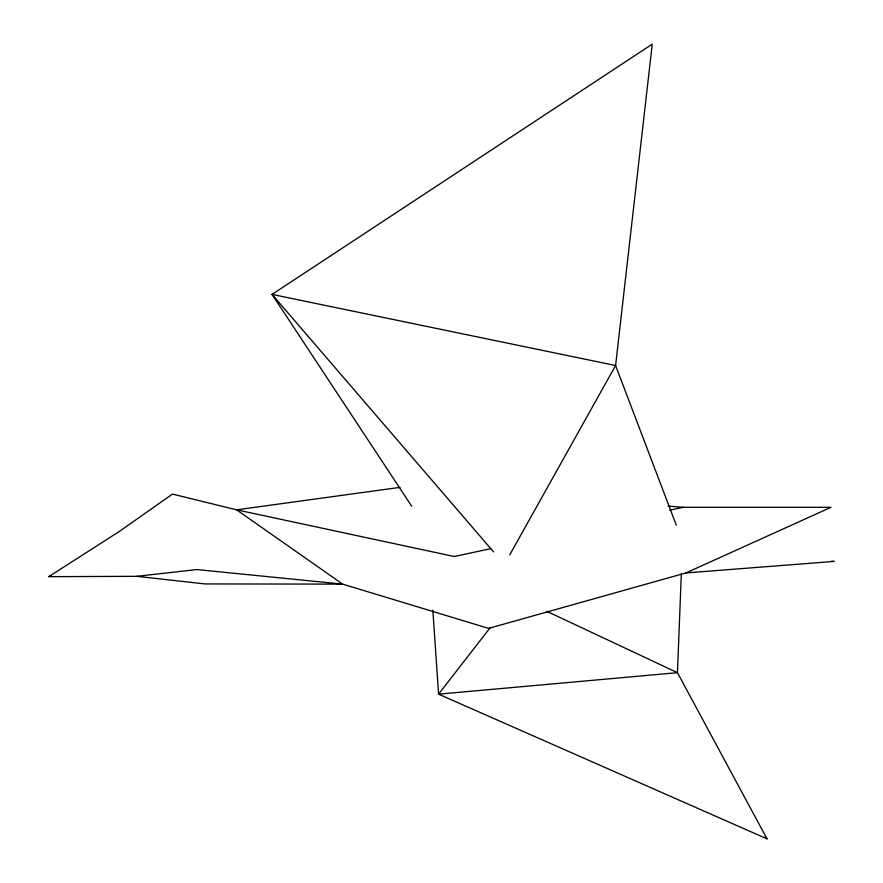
<?xml version="1.0" encoding="UTF-8"?>
<svg xmlns="http://www.w3.org/2000/svg" width="883" height="883" viewBox="0 0 883 883"><rect width="100%" height="100%" fill="white"/><g stroke="black" fill="none" stroke-linecap="round" stroke-linejoin="round"><path stroke-width="1.32" d="M681.323 573.773L677.449 672.68L767.018 838.85L438.575 694.159L432.847 610.219M509.745 554.844L615.594 365.518L652.25 44.15L272.052 294.403L411.688 506.202M490.098 627.758L438.575 694.159L677.449 672.68L546.919 611.378M668.1 506.136L683.232 507.295L831.002 507.317L685.903 572.946L488.608 628.387L342.615 584.116L196.799 569.557L136.81 576.323L48.786 576.654L119.205 531.533L172.461 494.083L236.611 509.833L454.27 556.511L490.628 548.696M48.786 576.654L51.313 575.628M669.767 510.186L683.232 507.295M399.966 487.372L236.611 509.833L342.615 584.116L204.966 583.928L136.81 576.323M685.903 572.946L834.214 561.4L831.477 561.191M765.164 836.819L767.018 838.85M493.619 551.919L272.052 294.403L615.594 365.518L676.257 525.131"/></g></svg>
